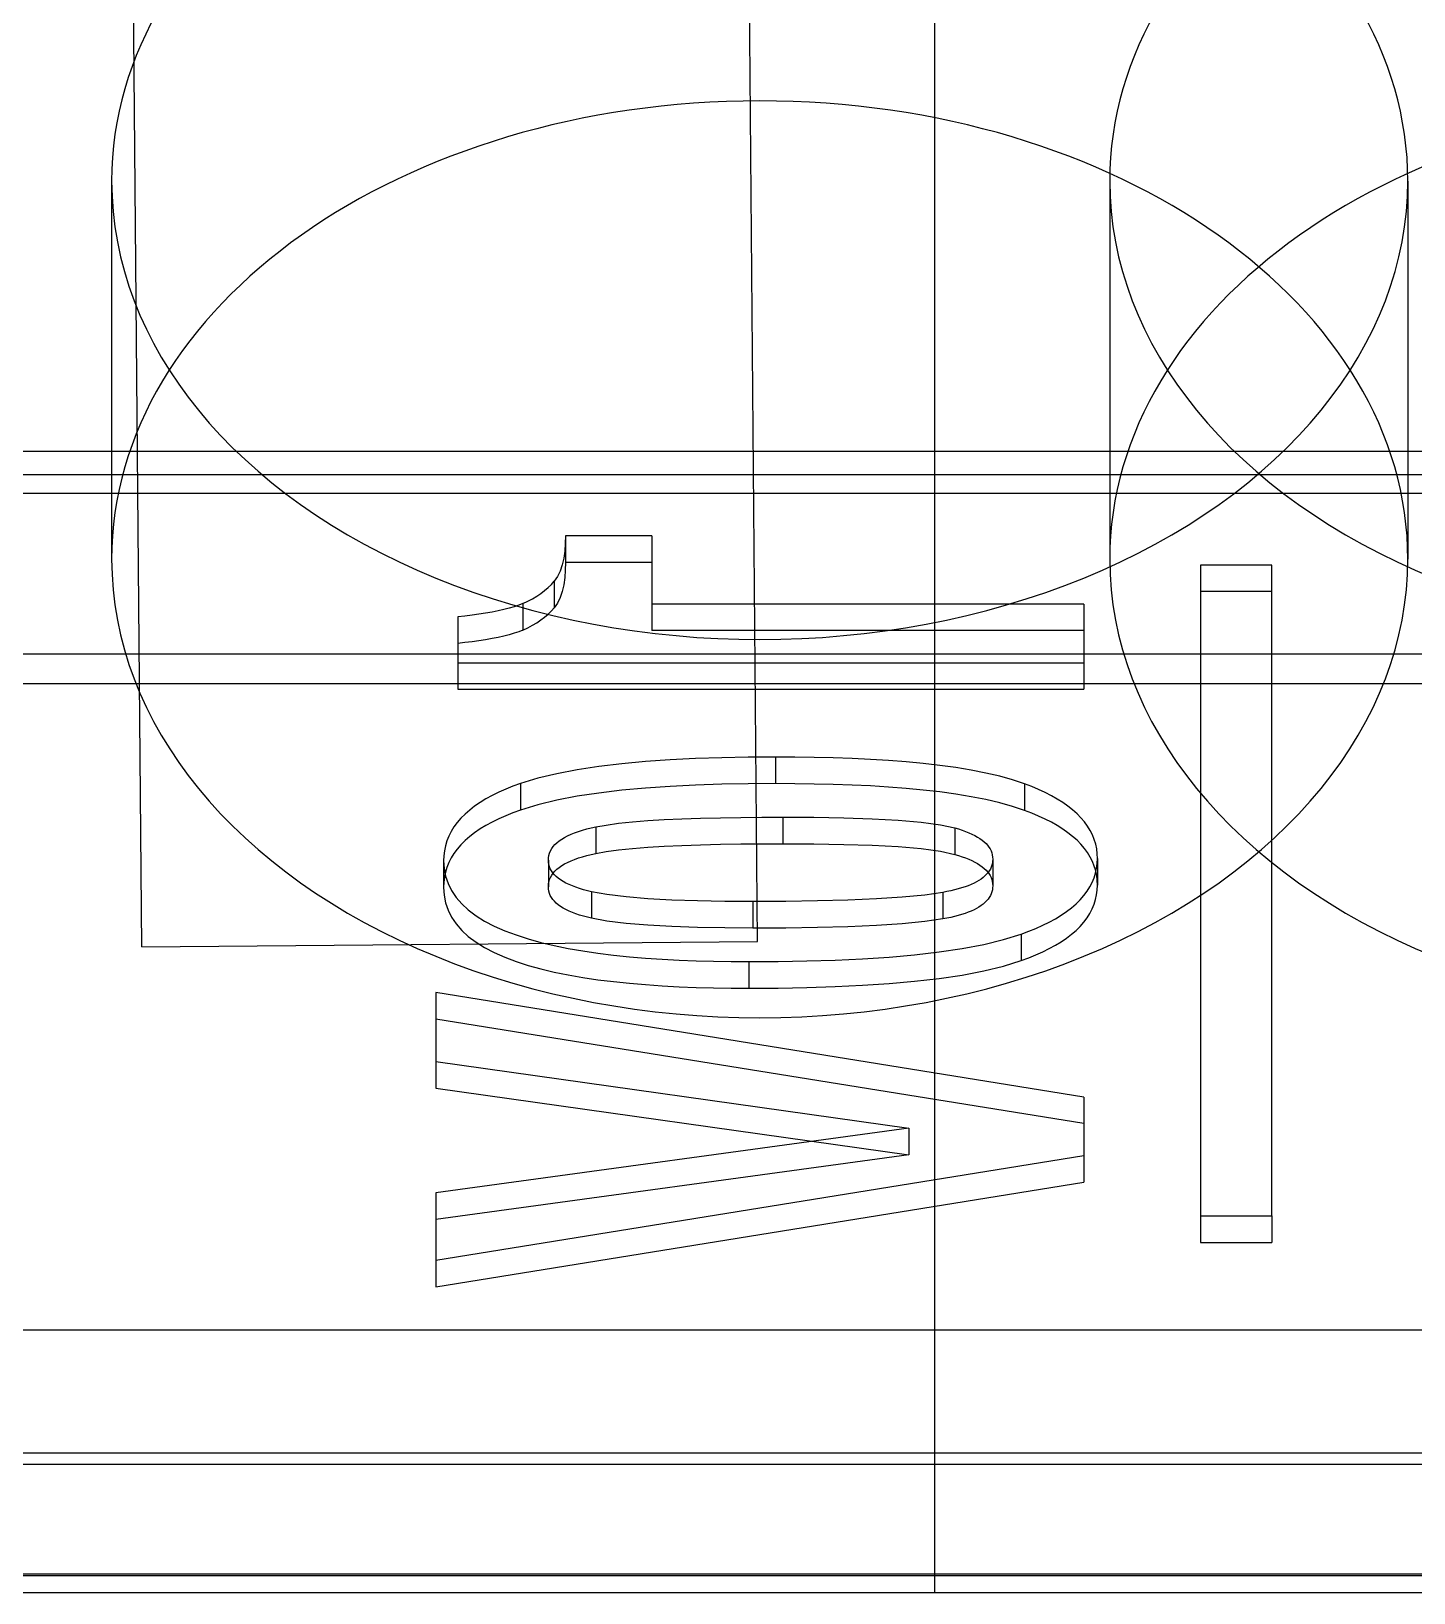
# Model space of a CAD drawing. Extents: x 0 to 171, y 0 to 233.
# Drawn here: x 92.432 to 96.673, y 15.515 to 20.304 of the extents above; entities that cross this region are included whole.
import ezdxf

# ---------------------------------------------------------------- set-up
doc = ezdxf.new("R2010")
doc.units = 0
doc.layers.add('-15N-THT. THIẾT BỊ ĐÓNG MỞ', color=40, linetype='CONTINUOUS')

# ---------------------------------------------------------------- blocks, each defined once
blk = doc.blocks.new('06 - N - SC VSD CHIẾU TRÊN ATV630U75~D11N4')
at = {"layer": '-15N-THT. THIẾT BỊ ĐÓNG MỞ'}
for p, q in [((9.7036, -217.4922), (9.7036, -200.9863)), ((7.2711, -215.5116), (7.1982, -207.1601)), ((9.16, -215.4951), (9.0872, -207.1558)), ((7.1783, -213.1625), (7.1783, -214.3225)), ((10.2405, -213.1625), (10.2405, -214.3225)), ((11.1551, -213.1625), (11.1551, -214.3225)), ((39.5042, -213.9921), (-38.8143, -213.9921)), ((-38.8143, -214.0624), (39.5042, -214.0624)), ((39.5042, -214.1207), (-38.8143, -214.1207)), ((8.5707, -214.2505), (8.5702, -214.2742)), ((8.5707, -214.2505), (8.5707, -214.3319)), ((8.8353, -214.2505), (8.5707, -214.2505)), ((8.8353, -214.2505), (8.8353, -214.5414)), ((8.5685, -214.2972), (8.5654, -214.3191)), ((8.5702, -214.2742), (8.5685, -214.2972)), ((8.5545, -214.3585), (8.5462, -214.3754)), ((8.5609, -214.3396), (8.5545, -214.3585)), ((8.5654, -214.3191), (8.5609, -214.3396)), ((8.5702, -214.3556), (8.5685, -214.3787)), ((8.5707, -214.3319), (8.5702, -214.3556)), ((8.8353, -214.3319), (8.5707, -214.3319)), ((10.7376, -214.3404), (10.5188, -214.3404)), ((10.5188, -214.3404), (10.5188, -216.3363)), ((10.7376, -216.3363), (10.7376, -214.3404)), ((8.5462, -214.3754), (8.5362, -214.3896)), ((8.5362, -214.3896), (8.5362, -214.4711)), ((8.5654, -214.4006), (8.5609, -214.421)), ((8.5685, -214.3787), (8.5654, -214.4006)), ((8.4398, -214.4581), (8.4274, -214.4631)), ((8.4398, -214.4581), (8.4398, -214.5395)), ((8.5462, -214.4568), (8.5362, -214.471)), ((8.5545, -214.4399), (8.5462, -214.4568)), ((8.5609, -214.421), (8.5545, -214.4399)), ((10.1609, -214.46), (8.8353, -214.46)), ((10.1609, -214.46), (10.1609, -214.7211)), ((10.7376, -214.4218), (10.5188, -214.4218)), ((8.2622, -214.4968), (8.24, -214.4993)), ((8.24, -214.4993), (8.24, -214.7211)), ((8.284, -214.494), (8.2622, -214.4968)), ((8.3052, -214.491), (8.284, -214.494)), ((8.3257, -214.4878), (8.3052, -214.491)), ((8.3454, -214.4844), (8.3257, -214.4878)), ((8.3641, -214.4806), (8.3454, -214.4844)), ((8.3817, -214.4767), (8.3641, -214.4806)), ((8.3981, -214.4724), (8.3817, -214.4767)), ((8.4134, -214.4679), (8.3981, -214.4724)), ((8.4274, -214.4631), (8.4134, -214.4679)), ((8.3981, -214.5538), (8.3817, -214.5581)), ((8.4134, -214.5493), (8.3981, -214.5538)), ((8.4274, -214.5445), (8.4134, -214.5493)), ((8.4398, -214.5395), (8.4274, -214.5445)), ((10.1609, -214.5414), (8.8353, -214.5414)), ((8.2622, -214.5782), (8.24, -214.5808)), ((8.284, -214.5755), (8.2622, -214.5782)), ((8.3052, -214.5725), (8.284, -214.5755)), ((8.3257, -214.5692), (8.3052, -214.5725)), ((8.3454, -214.5658), (8.3257, -214.5692)), ((8.3641, -214.5621), (8.3454, -214.5658)), ((8.3817, -214.5581), (8.3641, -214.5621)), ((-72.7889, -214.6125), (72.7889, -214.6125)), ((8.24, -214.6397), (10.1609, -214.6397)), ((-43.1916, -214.7038), (66.4715, -214.7038)), ((8.24, -214.7211), (10.1609, -214.7211)), ((8.8919, -214.9377), (8.8163, -214.9429)), ((8.9699, -214.9338), (8.8919, -214.9377)), ((9.0499, -214.9312), (8.9699, -214.9338)), ((9.1316, -214.9297), (9.0499, -214.9312)), ((9.2146, -214.9292), (9.1316, -214.9297)), ((9.2146, -214.9292), (9.2146, -215.0106)), ((9.2746, -214.9294), (9.2146, -214.9292)), ((9.3339, -214.9302), (9.2746, -214.9294)), ((9.3923, -214.9316), (9.3339, -214.9302)), ((9.4498, -214.9336), (9.3923, -214.9316)), ((9.5064, -214.9363), (9.4498, -214.9336)), ((9.5618, -214.9397), (9.5064, -214.9363)), ((9.6159, -214.9439), (9.5618, -214.9397)), ((8.5437, -214.98), (8.4856, -214.994)), ((8.6064, -214.968), (8.5437, -214.98)), ((8.673, -214.9579), (8.6064, -214.968)), ((8.7432, -214.9496), (8.673, -214.9579)), ((8.8163, -214.9429), (8.7432, -214.9496)), ((9.6685, -214.9489), (9.6159, -214.9439)), ((9.7195, -214.9547), (9.6685, -214.9489)), ((9.7686, -214.9615), (9.7195, -214.9547)), ((9.8158, -214.9693), (9.7686, -214.9615)), ((9.8606, -214.9781), (9.8158, -214.9693)), ((9.903, -214.988), (9.8606, -214.9781)), ((9.9426, -214.9991), (9.903, -214.988)), ((8.3873, -215.0276), (8.3661, -215.037)), ((8.4096, -215.0186), (8.3873, -215.0276)), ((8.4327, -215.0102), (8.4096, -215.0186)), ((8.4856, -214.994), (8.4327, -215.0102)), ((8.4327, -215.0102), (8.4327, -215.0917)), ((8.7432, -215.031), (8.673, -215.0393)), ((8.8163, -215.0243), (8.7432, -215.031)), ((8.8919, -215.0191), (8.8163, -215.0243)), ((8.9699, -215.0152), (8.8919, -215.0191)), ((9.0499, -215.0126), (8.9699, -215.0152)), ((9.1316, -215.0111), (9.0499, -215.0126)), ((9.2146, -215.0106), (9.1316, -215.0111)), ((9.2746, -215.0109), (9.2146, -215.0106)), ((9.3339, -215.0117), (9.2746, -215.0109)), ((9.3923, -215.0131), (9.3339, -215.0117)), ((9.4498, -215.0151), (9.3923, -215.0131)), ((9.5064, -215.0178), (9.4498, -215.0151)), ((9.5618, -215.0212), (9.5064, -215.0178)), ((9.6159, -215.0253), (9.5618, -215.0212)), ((9.6685, -215.0303), (9.6159, -215.0253)), ((9.7195, -215.0362), (9.6685, -215.0303)), ((9.7686, -215.0429), (9.7195, -215.0362)), ((9.9793, -215.0114), (9.9426, -214.9991)), ((9.9793, -215.0114), (9.9793, -215.0928)), ((10.0012, -215.0198), (9.9793, -215.0114)), ((10.0222, -215.0287), (10.0012, -215.0198)), ((10.0423, -215.038), (10.0222, -215.0287)), ((8.292, -215.0796), (8.2767, -215.0915)), ((8.3087, -215.0683), (8.292, -215.0796)), ((8.3267, -215.0574), (8.3087, -215.0683)), ((8.3458, -215.0469), (8.3267, -215.0574)), ((8.3661, -215.037), (8.3458, -215.0469)), ((8.4856, -215.0755), (8.4327, -215.0917)), ((8.5437, -215.0614), (8.4856, -215.0755)), ((8.6064, -215.0494), (8.5437, -215.0614)), ((8.673, -215.0393), (8.6064, -215.0494)), ((9.8158, -215.0507), (9.7686, -215.0429)), ((9.8606, -215.0595), (9.8158, -215.0507)), ((9.903, -215.0694), (9.8606, -215.0595)), ((9.9426, -215.0805), (9.903, -215.0694)), ((9.9793, -215.0928), (9.9426, -215.0805)), ((10.0613, -215.0477), (10.0423, -215.038)), ((10.0794, -215.0579), (10.0613, -215.0477)), ((10.0963, -215.0685), (10.0794, -215.0579)), ((10.1121, -215.0795), (10.0963, -215.0685)), ((10.1266, -215.091), (10.1121, -215.0795)), ((8.2385, -215.1297), (8.2285, -215.1432)), ((8.2499, -215.1165), (8.2385, -215.1297)), ((8.2626, -215.1038), (8.2499, -215.1165)), ((8.2767, -215.0915), (8.2626, -215.1038)), ((8.3458, -215.1284), (8.3267, -215.1388)), ((8.3661, -215.1184), (8.3458, -215.1284)), ((8.3873, -215.109), (8.3661, -215.1184)), ((8.4096, -215.1001), (8.3873, -215.109)), ((8.4327, -215.0917), (8.4096, -215.1001)), ((8.6954, -215.1375), (8.7333, -215.1323)), ((8.7333, -215.1323), (8.7762, -215.1278)), ((8.7762, -215.1278), (8.823, -215.124)), ((8.823, -215.124), (8.8736, -215.1209)), ((8.8736, -215.1209), (8.9278, -215.1184)), ((8.9278, -215.1184), (8.9854, -215.1165)), ((8.9854, -215.1165), (9.0461, -215.115)), ((9.0461, -215.115), (9.1091, -215.1141)), ((9.1091, -215.1141), (9.1731, -215.1135)), ((9.1731, -215.1135), (9.2376, -215.1133)), ((9.2376, -215.1133), (9.2376, -215.1947)), ((9.2376, -215.1133), (9.3328, -215.1138)), ((9.3328, -215.1138), (9.4249, -215.1154)), ((9.4249, -215.1154), (9.5119, -215.1181)), ((9.5119, -215.1181), (9.5915, -215.1224)), ((9.5915, -215.1224), (9.6619, -215.1285)), ((9.6619, -215.1285), (9.7215, -215.1366)), ((10.0012, -215.1012), (9.9793, -215.0928)), ((10.0222, -215.1101), (10.0012, -215.1012)), ((10.0423, -215.1194), (10.0222, -215.1101)), ((10.0613, -215.1291), (10.0423, -215.1194)), ((10.0794, -215.1393), (10.0613, -215.1291)), ((10.14, -215.1029), (10.1266, -215.091)), ((10.1521, -215.1151), (10.14, -215.1029)), ((10.1629, -215.1278), (10.1521, -215.1151)), ((10.1724, -215.1408), (10.1629, -215.1278)), ((8.2127, -215.1715), (8.2069, -215.1861)), ((8.22, -215.1572), (8.2127, -215.1715)), ((8.2285, -215.1432), (8.22, -215.1572)), ((8.2767, -215.1729), (8.2626, -215.1852)), ((8.292, -215.1611), (8.2767, -215.1729)), ((8.3087, -215.1497), (8.292, -215.1611)), ((8.3267, -215.1388), (8.3087, -215.1497)), ((8.5592, -215.1806), (8.5678, -215.1755)), ((8.5678, -215.1755), (8.5772, -215.1706)), ((8.5772, -215.1706), (8.5876, -215.1659)), ((8.5876, -215.1659), (8.5987, -215.1614)), ((8.5987, -215.1614), (8.6107, -215.1572)), ((8.6107, -215.1572), (8.6232, -215.1533)), ((8.6232, -215.1533), (8.6363, -215.1496)), ((8.6363, -215.1496), (8.6499, -215.1462)), ((8.6499, -215.1462), (8.6639, -215.1431)), ((8.6639, -215.1431), (8.6954, -215.1375)), ((8.6639, -215.1431), (8.6639, -215.2246)), ((9.7215, -215.1366), (9.7656, -215.1462)), ((9.7656, -215.1462), (9.7656, -215.2276)), ((9.7656, -215.1462), (9.7769, -215.1496)), ((9.7769, -215.1496), (9.7878, -215.1532)), ((9.7878, -215.1532), (9.7982, -215.157)), ((9.7982, -215.157), (9.8082, -215.1611)), ((9.8082, -215.1611), (9.8176, -215.1653)), ((9.8176, -215.1653), (9.8265, -215.1697)), ((9.8265, -215.1697), (9.8348, -215.1743)), ((9.8348, -215.1743), (9.8424, -215.179)), ((9.8424, -215.179), (9.8493, -215.1839)), ((10.0963, -215.1499), (10.0794, -215.1393)), ((10.1121, -215.161), (10.0963, -215.1499)), ((10.1266, -215.1724), (10.1121, -215.161)), ((10.14, -215.1843), (10.1266, -215.1724)), ((10.1806, -215.1542), (10.1724, -215.1408)), ((10.1874, -215.1679), (10.1806, -215.1542)), ((10.193, -215.1819), (10.1874, -215.1679)), ((8.1993, -215.2162), (8.1974, -215.2316)), ((8.2024, -215.201), (8.1993, -215.2162)), ((8.2069, -215.1861), (8.2024, -215.201)), ((8.2285, -215.2247), (8.22, -215.2386)), ((8.2385, -215.2111), (8.2285, -215.2247)), ((8.2499, -215.1979), (8.2385, -215.2111)), ((8.2626, -215.1852), (8.2499, -215.1979)), ((8.5197, -215.2306), (8.5218, -215.2235)), ((8.5218, -215.2235), (8.5246, -215.2166)), ((8.5246, -215.2166), (8.5283, -215.21)), ((8.5283, -215.21), (8.5328, -215.2036)), ((8.5328, -215.2036), (8.5382, -215.1975)), ((8.5382, -215.1975), (8.5444, -215.1917)), ((8.5444, -215.1917), (8.5514, -215.186)), ((8.5514, -215.186), (8.5592, -215.1806)), ((8.6363, -215.231), (8.6499, -215.2277)), ((8.6499, -215.2277), (8.6639, -215.2246)), ((8.6639, -215.2246), (8.6954, -215.2189)), ((8.6954, -215.2189), (8.7333, -215.2137)), ((8.7333, -215.2137), (8.7762, -215.2092)), ((8.7762, -215.2092), (8.823, -215.2054)), ((8.823, -215.2054), (8.8736, -215.2023)), ((8.8736, -215.2023), (8.9278, -215.1998)), ((8.9278, -215.1998), (8.9854, -215.1979)), ((8.9854, -215.1979), (9.0461, -215.1965)), ((9.0461, -215.1965), (9.1091, -215.1955)), ((9.1091, -215.1955), (9.1731, -215.1949)), ((9.1731, -215.1949), (9.2376, -215.1947)), ((9.2376, -215.1947), (9.3328, -215.1952)), ((9.3328, -215.1952), (9.4249, -215.1968)), ((9.4249, -215.1968), (9.5119, -215.1996)), ((9.5119, -215.1996), (9.5915, -215.2038)), ((9.5915, -215.2038), (9.6619, -215.2099)), ((9.6619, -215.2099), (9.7215, -215.2181)), ((9.7215, -215.2181), (9.7656, -215.2276)), ((9.7656, -215.2276), (9.7769, -215.231)), ((9.8493, -215.1839), (9.8555, -215.1889)), ((9.8555, -215.1889), (9.861, -215.1941)), ((9.861, -215.1941), (9.8657, -215.1995)), ((9.8657, -215.1995), (9.8698, -215.2051)), ((9.8698, -215.2051), (9.8733, -215.2109)), ((9.8733, -215.2109), (9.8762, -215.2169)), ((9.8762, -215.2169), (9.8785, -215.2231)), ((9.8785, -215.2231), (9.8802, -215.2294)), ((10.1521, -215.1966), (10.14, -215.1843)), ((10.1629, -215.2092), (10.1521, -215.1966)), ((10.1724, -215.2222), (10.1629, -215.2092)), ((10.1806, -215.2356), (10.1724, -215.2222)), ((10.1973, -215.1962), (10.193, -215.1819)), ((10.2004, -215.2107), (10.1973, -215.1962)), ((10.2022, -215.2254), (10.2004, -215.2107)), ((10.2028, -215.2403), (10.2022, -215.2254)), ((8.1974, -215.2316), (8.1968, -215.2473)), ((8.1968, -215.2473), (8.1982, -215.2712)), ((8.1968, -215.2473), (8.1968, -215.3287)), ((8.1982, -215.2712), (8.2027, -215.2944)), ((8.2069, -215.2675), (8.2024, -215.2824)), ((8.2127, -215.2529), (8.2069, -215.2675)), ((8.22, -215.2386), (8.2127, -215.2529)), ((8.5181, -215.2454), (8.5185, -215.2379)), ((8.5181, -215.2454), (8.5181, -215.3268)), ((8.5184, -215.2523), (8.5181, -215.2454)), ((8.5196, -215.259), (8.5184, -215.2523)), ((8.5185, -215.2379), (8.5197, -215.2306)), ((8.5215, -215.2657), (8.5196, -215.259)), ((8.5241, -215.2721), (8.5215, -215.2657)), ((8.5275, -215.2783), (8.5241, -215.2721)), ((8.5382, -215.279), (8.5444, -215.2731)), ((8.5444, -215.2731), (8.5514, -215.2675)), ((8.5514, -215.2675), (8.5592, -215.2621)), ((8.5592, -215.2621), (8.5678, -215.2569)), ((8.5678, -215.2569), (8.5772, -215.252)), ((8.5772, -215.252), (8.5876, -215.2473)), ((8.5876, -215.2473), (8.5987, -215.2429)), ((8.5987, -215.2429), (8.6107, -215.2386)), ((8.6107, -215.2386), (8.6232, -215.2347)), ((8.6232, -215.2347), (8.6363, -215.231)), ((9.7769, -215.231), (9.7878, -215.2346)), ((9.7878, -215.2346), (9.7982, -215.2385)), ((9.7982, -215.2385), (9.8082, -215.2425)), ((9.8082, -215.2425), (9.8176, -215.2467)), ((9.8176, -215.2467), (9.8265, -215.2511)), ((9.8265, -215.2511), (9.8348, -215.2557)), ((9.8348, -215.2557), (9.8424, -215.2604)), ((9.8424, -215.2604), (9.8493, -215.2653)), ((9.8493, -215.2653), (9.8555, -215.2704)), ((9.8555, -215.2704), (9.861, -215.2756)), ((9.861, -215.2756), (9.8657, -215.281)), ((9.8742, -215.2726), (9.871, -215.2781)), ((9.8768, -215.2668), (9.8742, -215.2726)), ((9.8789, -215.2609), (9.8768, -215.2668)), ((9.8803, -215.2548), (9.8789, -215.2609)), ((9.8802, -215.2294), (9.8812, -215.2357)), ((9.8812, -215.2485), (9.8803, -215.2548)), ((9.8812, -215.2357), (9.8815, -215.2422)), ((9.8815, -215.2422), (9.8812, -215.2485)), ((9.8815, -215.2422), (9.8815, -215.3236)), ((10.1874, -215.2493), (10.1806, -215.2356)), ((10.193, -215.2633), (10.1874, -215.2493)), ((10.1973, -215.2777), (10.193, -215.2633)), ((10.1971, -215.2849), (10.2003, -215.2702)), ((10.2003, -215.2702), (10.2022, -215.2554)), ((10.2022, -215.2554), (10.2028, -215.2403)), ((10.2028, -215.2403), (10.2028, -215.3217)), ((8.1974, -215.3131), (8.1968, -215.3287)), ((8.1993, -215.2976), (8.1974, -215.3131)), ((8.2024, -215.2824), (8.1993, -215.2976)), ((8.2027, -215.2944), (8.2103, -215.3169)), ((8.2103, -215.3169), (8.2211, -215.3386)), ((8.5181, -215.3268), (8.5185, -215.3194)), ((8.5185, -215.3194), (8.5197, -215.3121)), ((8.5197, -215.3121), (8.5218, -215.3049)), ((8.5218, -215.3049), (8.5246, -215.2981)), ((8.5246, -215.2981), (8.5283, -215.2914)), ((8.5317, -215.2843), (8.5275, -215.2783)), ((8.5283, -215.2914), (8.5328, -215.2851)), ((8.5365, -215.29), (8.5317, -215.2843)), ((8.5328, -215.2851), (8.5382, -215.279)), ((8.5421, -215.2955), (8.5365, -215.29)), ((8.5485, -215.3008), (8.5421, -215.2955)), ((8.5556, -215.3059), (8.5485, -215.3008)), ((8.5636, -215.3108), (8.5556, -215.3059)), ((8.5722, -215.3156), (8.5636, -215.3108)), ((8.5816, -215.3201), (8.5722, -215.3156)), ((8.5917, -215.3244), (8.5816, -215.3201)), ((9.8062, -215.3235), (9.7964, -215.3271)), ((9.8154, -215.3198), (9.8062, -215.3235)), ((9.824, -215.3159), (9.8154, -215.3198)), ((9.8319, -215.3118), (9.824, -215.3159)), ((9.8392, -215.3076), (9.8319, -215.3118)), ((9.846, -215.3031), (9.8392, -215.3076)), ((9.8521, -215.2985), (9.846, -215.3031)), ((9.8577, -215.2937), (9.8521, -215.2985)), ((9.8628, -215.2887), (9.8577, -215.2937)), ((9.8672, -215.2835), (9.8628, -215.2887)), ((9.8657, -215.281), (9.8698, -215.2866)), ((9.871, -215.2781), (9.8672, -215.2835)), ((9.8698, -215.2866), (9.8733, -215.2924)), ((9.8733, -215.2924), (9.8762, -215.2983)), ((9.8762, -215.2983), (9.8785, -215.3045)), ((9.8785, -215.3045), (9.8802, -215.3108)), ((9.8802, -215.3108), (9.8812, -215.3172)), ((9.8812, -215.3172), (9.8815, -215.3236)), ((9.8815, -215.3236), (9.8812, -215.33)), ((10.1796, -215.3273), (10.1868, -215.3134)), ((10.1868, -215.3134), (10.1926, -215.2993)), ((10.1926, -215.2993), (10.1971, -215.2849)), ((10.2004, -215.2922), (10.1973, -215.2777)), ((10.2022, -215.3069), (10.2004, -215.2922)), ((10.2028, -215.3217), (10.2022, -215.3069)), ((10.2022, -215.3368), (10.2028, -215.3217)), ((8.1968, -215.3287), (8.1982, -215.3526)), ((8.1982, -215.3526), (8.2027, -215.3758)), ((8.2211, -215.3386), (8.235, -215.3593)), ((8.235, -215.3593), (8.2522, -215.3791)), ((8.5184, -215.3337), (8.5181, -215.3268)), ((8.5196, -215.3405), (8.5184, -215.3337)), ((8.5215, -215.3471), (8.5196, -215.3405)), ((8.5241, -215.3536), (8.5215, -215.3471)), ((8.5275, -215.3598), (8.5241, -215.3536)), ((8.5317, -215.3657), (8.5275, -215.3598)), ((8.5365, -215.3715), (8.5317, -215.3657)), ((8.5421, -215.3769), (8.5365, -215.3715)), ((8.6024, -215.3284), (8.5917, -215.3244)), ((8.6138, -215.3322), (8.6024, -215.3284)), ((8.6256, -215.3358), (8.6138, -215.3322)), ((8.638, -215.3391), (8.6256, -215.3358)), ((8.6507, -215.3421), (8.638, -215.3391)), ((8.6507, -215.3421), (8.6507, -215.4236)), ((8.6977, -215.3507), (8.6507, -215.3421)), ((8.7567, -215.358), (8.6977, -215.3507)), ((8.8238, -215.3637), (8.7567, -215.358)), ((8.8967, -215.3677), (8.8238, -215.3637)), ((8.976, -215.3703), (8.8967, -215.3677)), ((9.06, -215.3719), (8.976, -215.3703)), ((9.1458, -215.3723), (9.06, -215.3719)), ((9.2464, -215.3719), (9.1458, -215.3723)), ((9.344, -215.3705), (9.2464, -215.3719)), ((9.4371, -215.3681), (9.344, -215.3705)), ((9.5244, -215.3643), (9.4371, -215.3681)), ((9.6039, -215.3591), (9.5244, -215.3643)), ((9.6732, -215.3523), (9.6039, -215.3591)), ((9.7287, -215.3441), (9.6732, -215.3523)), ((9.7408, -215.3418), (9.7287, -215.3441)), ((9.7287, -215.3441), (9.7287, -215.4256)), ((9.7526, -215.3393), (9.7408, -215.3418)), ((9.7641, -215.3365), (9.7526, -215.3393)), ((9.7753, -215.3336), (9.7641, -215.3365)), ((9.7861, -215.3304), (9.7753, -215.3336)), ((9.7964, -215.3271), (9.7861, -215.3304)), ((9.8628, -215.3701), (9.8577, -215.3751)), ((9.8672, -215.3649), (9.8628, -215.3701)), ((9.871, -215.3596), (9.8672, -215.3649)), ((9.8742, -215.354), (9.871, -215.3596)), ((9.8768, -215.3482), (9.8742, -215.354)), ((9.8789, -215.3423), (9.8768, -215.3482)), ((9.8803, -215.3362), (9.8789, -215.3423)), ((9.8812, -215.33), (9.8803, -215.3362)), ((10.1373, -215.3793), (10.1499, -215.3668)), ((10.1499, -215.3668), (10.1612, -215.354)), ((10.1612, -215.354), (10.1711, -215.3408)), ((10.1711, -215.3408), (10.1796, -215.3273)), ((10.1926, -215.3807), (10.1971, -215.3663)), ((10.1971, -215.3663), (10.2003, -215.3517)), ((10.2003, -215.3517), (10.2022, -215.3368)), ((8.2027, -215.3758), (8.2103, -215.3983)), ((8.2103, -215.3983), (8.2211, -215.42)), ((8.2522, -215.3791), (8.2726, -215.3979)), ((8.2726, -215.3979), (8.2962, -215.4156)), ((8.2962, -215.4156), (8.3227, -215.4321)), ((8.5485, -215.3822), (8.5421, -215.3769)), ((8.5556, -215.3873), (8.5485, -215.3822)), ((8.5636, -215.3923), (8.5556, -215.3873)), ((8.5722, -215.397), (8.5636, -215.3923)), ((8.5816, -215.4016), (8.5722, -215.397)), ((8.5917, -215.4058), (8.5816, -215.4016)), ((8.6024, -215.4099), (8.5917, -215.4058)), ((8.6138, -215.4137), (8.6024, -215.4099)), ((8.6256, -215.4172), (8.6138, -215.4137)), ((8.638, -215.4205), (8.6256, -215.4172)), ((9.1458, -215.3723), (9.1458, -215.4538)), ((9.7641, -215.418), (9.7526, -215.4207)), ((9.7753, -215.415), (9.7641, -215.418)), ((9.7861, -215.4119), (9.7753, -215.415)), ((9.7964, -215.4085), (9.7861, -215.4119)), ((9.8062, -215.405), (9.7964, -215.4085)), ((9.8154, -215.4012), (9.8062, -215.405)), ((9.824, -215.3973), (9.8154, -215.4012)), ((9.8319, -215.3933), (9.824, -215.3973)), ((9.8392, -215.389), (9.8319, -215.3933)), ((9.846, -215.3846), (9.8392, -215.389)), ((9.8521, -215.3799), (9.846, -215.3846)), ((9.8577, -215.3751), (9.8521, -215.3799)), ((10.0739, -215.4249), (10.0916, -215.4141)), ((10.0916, -215.4141), (10.1081, -215.4029)), ((10.1081, -215.4029), (10.1233, -215.3913)), ((10.1233, -215.3913), (10.1373, -215.3793)), ((10.1711, -215.4222), (10.1796, -215.4087)), ((10.1796, -215.4087), (10.1868, -215.3949)), ((10.1868, -215.3949), (10.1926, -215.3807)), ((8.2211, -215.42), (8.235, -215.4408)), ((8.235, -215.4408), (8.2522, -215.4606)), ((8.2522, -215.4606), (8.2726, -215.4793)), ((8.3227, -215.4321), (8.3521, -215.4475)), ((8.3521, -215.4475), (8.3842, -215.4617)), ((8.3842, -215.4617), (8.4189, -215.4748)), ((8.6507, -215.4236), (8.638, -215.4205)), ((8.6977, -215.4321), (8.6507, -215.4236)), ((8.7567, -215.4395), (8.6977, -215.4321)), ((8.8238, -215.4451), (8.7567, -215.4395)), ((8.8967, -215.4491), (8.8238, -215.4451)), ((8.976, -215.4518), (8.8967, -215.4491)), ((9.06, -215.4533), (8.976, -215.4518)), ((9.1458, -215.4538), (9.06, -215.4533)), ((9.2464, -215.4534), (9.1458, -215.4538)), ((9.344, -215.452), (9.2464, -215.4534)), ((9.4371, -215.4495), (9.344, -215.452)), ((9.5244, -215.4458), (9.4371, -215.4495)), ((9.6039, -215.4406), (9.5244, -215.4458)), ((9.6732, -215.4337), (9.6039, -215.4406)), ((9.7287, -215.4256), (9.6732, -215.4337)), ((9.7408, -215.4232), (9.7287, -215.4256)), ((9.7526, -215.4207), (9.7408, -215.4232)), ((9.9692, -215.472), (9.992, -215.4635)), ((9.992, -215.4635), (10.0139, -215.4546)), ((10.0139, -215.4546), (10.0349, -215.4451)), ((10.0349, -215.4451), (10.0549, -215.4352)), ((10.0549, -215.4352), (10.0739, -215.4249)), ((10.1233, -215.4727), (10.1373, -215.4607)), ((10.1373, -215.4607), (10.1499, -215.4483)), ((10.1499, -215.4483), (10.1612, -215.4354)), ((10.1612, -215.4354), (10.1711, -215.4222)), ((7.2711, -215.5116), (9.16, -215.4951)), ((7.2711, -215.5116), (7.2711, -215.5116)), ((8.2726, -215.4793), (8.2962, -215.497)), ((8.2962, -215.497), (8.3227, -215.5135)), ((8.3227, -215.5135), (8.3521, -215.5289)), ((8.4189, -215.4748), (8.4559, -215.4867)), ((8.4559, -215.4867), (8.4951, -215.4976)), ((8.4951, -215.4976), (8.5363, -215.5073)), ((8.5363, -215.5073), (8.5793, -215.516)), ((9.16, -215.4951), (9.16, -215.4951)), ((9.7878, -215.5162), (9.8541, -215.5037)), ((9.8541, -215.5037), (9.9149, -215.489)), ((9.9149, -215.489), (9.9692, -215.472)), ((9.9692, -215.472), (9.9692, -215.5535)), ((10.0549, -215.5167), (10.0739, -215.5063)), ((10.0739, -215.5063), (10.0916, -215.4955)), ((10.0916, -215.4955), (10.1081, -215.4843)), ((10.1081, -215.4843), (10.1233, -215.4727)), ((8.3521, -215.5289), (8.3842, -215.5432)), ((8.3842, -215.5432), (8.4189, -215.5562)), ((8.4189, -215.5562), (8.4559, -215.5682)), ((8.5793, -215.516), (8.624, -215.5237)), ((8.624, -215.5237), (8.6702, -215.5305)), ((8.6702, -215.5305), (8.7178, -215.5364)), ((8.7178, -215.5364), (8.7666, -215.5414)), ((8.7666, -215.5414), (8.8165, -215.5456)), ((8.8165, -215.5456), (8.8674, -215.5491)), ((8.8674, -215.5491), (8.9192, -215.5518)), ((8.9192, -215.5518), (8.9718, -215.5539)), ((8.9718, -215.5539), (9.0251, -215.5554)), ((9.0251, -215.5554), (9.0791, -215.5562)), ((9.0791, -215.5562), (9.1336, -215.5565)), ((9.1336, -215.5565), (9.2233, -215.556)), ((9.1336, -215.5565), (9.1336, -215.6379)), ((9.2233, -215.556), (9.3115, -215.5544)), ((9.3115, -215.5544), (9.3978, -215.5517)), ((9.3978, -215.5517), (9.4819, -215.5477)), ((9.4819, -215.5477), (9.5633, -215.5423)), ((9.5633, -215.5423), (9.6418, -215.5353)), ((9.6418, -215.5353), (9.7168, -215.5267)), ((9.7168, -215.5267), (9.7878, -215.5162)), ((9.9149, -215.5704), (9.9692, -215.5535)), ((9.9692, -215.5535), (9.992, -215.545)), ((9.992, -215.545), (10.0139, -215.536)), ((10.0139, -215.536), (10.0349, -215.5266)), ((10.0349, -215.5266), (10.0549, -215.5167)), ((8.4559, -215.5682), (8.4951, -215.579)), ((8.4951, -215.579), (8.5363, -215.5887)), ((8.5363, -215.5887), (8.5793, -215.5974)), ((8.5793, -215.5974), (8.624, -215.6052)), ((8.624, -215.6052), (8.6702, -215.6119)), ((9.6418, -215.6168), (9.7168, -215.6081)), ((9.7168, -215.6081), (9.7878, -215.5976)), ((9.7878, -215.5976), (9.8541, -215.5851)), ((9.8541, -215.5851), (9.9149, -215.5704)), ((8.1725, -215.6511), (8.1725, -215.9446)), ((10.1609, -215.9717), (8.1725, -215.6511)), ((8.6702, -215.6119), (8.7178, -215.6178)), ((8.7178, -215.6178), (8.7666, -215.6228)), ((8.7666, -215.6228), (8.8165, -215.6271)), ((8.8165, -215.6271), (8.8674, -215.6305)), ((8.8674, -215.6305), (8.9192, -215.6333)), ((8.9192, -215.6333), (8.9718, -215.6354)), ((8.9718, -215.6354), (9.0251, -215.6368)), ((9.0251, -215.6368), (9.0791, -215.6376)), ((9.0791, -215.6376), (9.1336, -215.6379)), ((9.1336, -215.6379), (9.2233, -215.6374)), ((9.2233, -215.6374), (9.3115, -215.6358)), ((9.3115, -215.6358), (9.3978, -215.6331)), ((9.3978, -215.6331), (9.4819, -215.6291)), ((9.4819, -215.6291), (9.5633, -215.6237)), ((9.5633, -215.6237), (9.6418, -215.6168)), ((10.1609, -216.0531), (8.1725, -215.7325)), ((8.1725, -215.8631), (9.6236, -216.0676)), ((8.1725, -215.9446), (9.6236, -216.149)), ((10.1609, -215.9717), (10.1609, -216.2328)), ((9.6236, -216.0676), (8.1725, -216.2657)), ((9.6236, -216.0676), (9.6236, -216.149)), ((9.6236, -216.149), (8.1725, -216.3471)), ((8.1725, -216.472), (10.1609, -216.1514)), ((8.1725, -216.5535), (10.1609, -216.2328)), ((8.1725, -216.2657), (8.1725, -216.5535)), ((10.5188, -216.3363), (10.7376, -216.3363)), ((10.5188, -216.3363), (10.5188, -216.4177)), ((10.7376, -216.3363), (10.7376, -216.4177)), ((10.5188, -216.4177), (10.7376, -216.4177)), ((39.5042, -216.6867), (-38.8143, -216.6867)), ((39.5042, -217.0643), (-38.8143, -217.0643)), ((-42.1675, -217.098), (65.906, -217.098)), ((-38.8143, -217.4339), (39.5042, -217.4339)), ((39.5042, -217.4399), (-38.8143, -217.4399)), ((39.5042, -217.4922), (-38.8143, -217.4922))]:
    blk.add_line(p, q, dxfattribs=at)
for centre, major_axis, ratio, start_param, end_param in [((9.1667, -213.1625), (-1.9884, 0), 0.707107, 3.141593, 6.283185), ((12.2289, -213.1625), (-1.9884, 0), 0.707107, 3.141593, 6.283185), ((9.1667, -214.3225), (-1.9884, 0), 0.707107, 3.141593, 6.283185), ((12.2289, -214.3225), (-1.9884, 0), 0.707107, 3.141593, 6.283185), ((9.1667, -213.1625), (-1.9884, 0), 0.707107, 0, 3.141593), ((12.2289, -213.1625), (-1.9884, 0), 0.707107, 0, 3.141593), ((9.1667, -214.3225), (-1.9884, 0), 0.707107, 0, 3.141593), ((12.2289, -214.3225), (-1.9884, 0), 0.707107, 0, 3.141593), ((8.2381, -214.3081), (-0.3302, 0), 0.573576, 2.227596, 2.696531), ((8.2381, -214.3895), (-0.3302, 0), 0.573576, 2.227596, 2.696531)]:
    blk.add_ellipse(centre, major_axis=major_axis, ratio=ratio, start_param=start_param, end_param=end_param, dxfattribs=at)

msp = doc.modelspace()

# ---------------------------------------------------------------- block references
msp.add_blockref('06 - N - SC VSD CHIẾU TRÊN ATV630U75~D11N4', (85.5, 233.0068))

doc.saveas('drawing.dxf')
